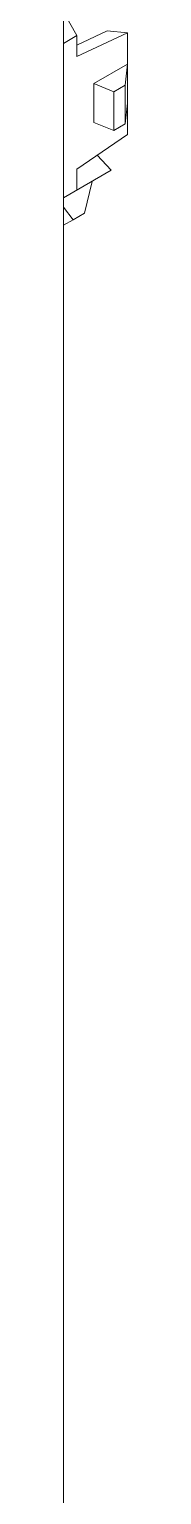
# Model space of a CAD drawing. Header units: inches. Extents: x 67578 to 72421, y -34894 to -31675.
# Drawn here: x 69822.33 to 69824.47, y -33382.8 to -33333.8 of the extents above; entities that cross this region are included whole.
import ezdxf

# ---------------------------------------------------------------- set-up
doc = ezdxf.new("R2010")
doc.units = ezdxf.units.IN
doc.header["$MEASUREMENT"] = 0

# ---------------------------------------------------------------- blocks, each defined once
blk = doc.blocks.new('ET200S')
at = {"lineweight": 0}
for p, q in [((144.472, -33.076), (144.472, 25.63)), ((144.754, 8.556), (144.484, 9.024)), ((145.391, 8.652), (144.754, 8.354)), ((145.815, 8.61), (145.391, 8.652)), ((144.472, 8.392), (144.754, 8.556)), ((145.815, 8.61), (144.754, 8.114)), ((144.754, 8.556), (144.754, 8.114)), ((145.815, 8.61), (145.815, 6.479)), ((145.815, 7.953), (145.108, 7.545)), ((145.815, 7.953), (145.762, 7.514)), ((145.108, 7.545), (145.108, 6.728)), ((145.524, 7.376), (145.108, 7.545)), ((145.762, 7.514), (145.524, 7.376)), ((145.762, 7.514), (145.762, 6.697)), ((145.524, 7.376), (145.524, 6.56)), ((145.815, 7.136), (145.762, 6.697)), ((145.815, 6.479), (144.754, 5.751)), ((145.524, 6.56), (145.108, 6.728)), ((145.762, 6.697), (145.524, 6.56)), ((145.473, 5.724), (145.175, 6.039)), ((144.472, 5.146), (145.473, 5.724)), ((144.754, 5.309), (144.754, 5.751)), ((145.071, 5.492), (144.914, 4.824)), ((144.676, 4.686), (144.472, 4.946)), ((144.676, 4.686), (144.472, 4.568)), ((144.914, 4.824), (144.676, 4.686))]:
    blk.add_line(p, q, dxfattribs=at)

msp = doc.modelspace()

# ---------------------------------------------------------------- block references
at = {"xscale": 1.59100124616462, "yscale": 1.59100124616462, "zscale": 1.59100124616462}
msp.add_blockref('ET200S', (69592.479, -33347.624), dxfattribs=at)

doc.saveas('drawing.dxf')
